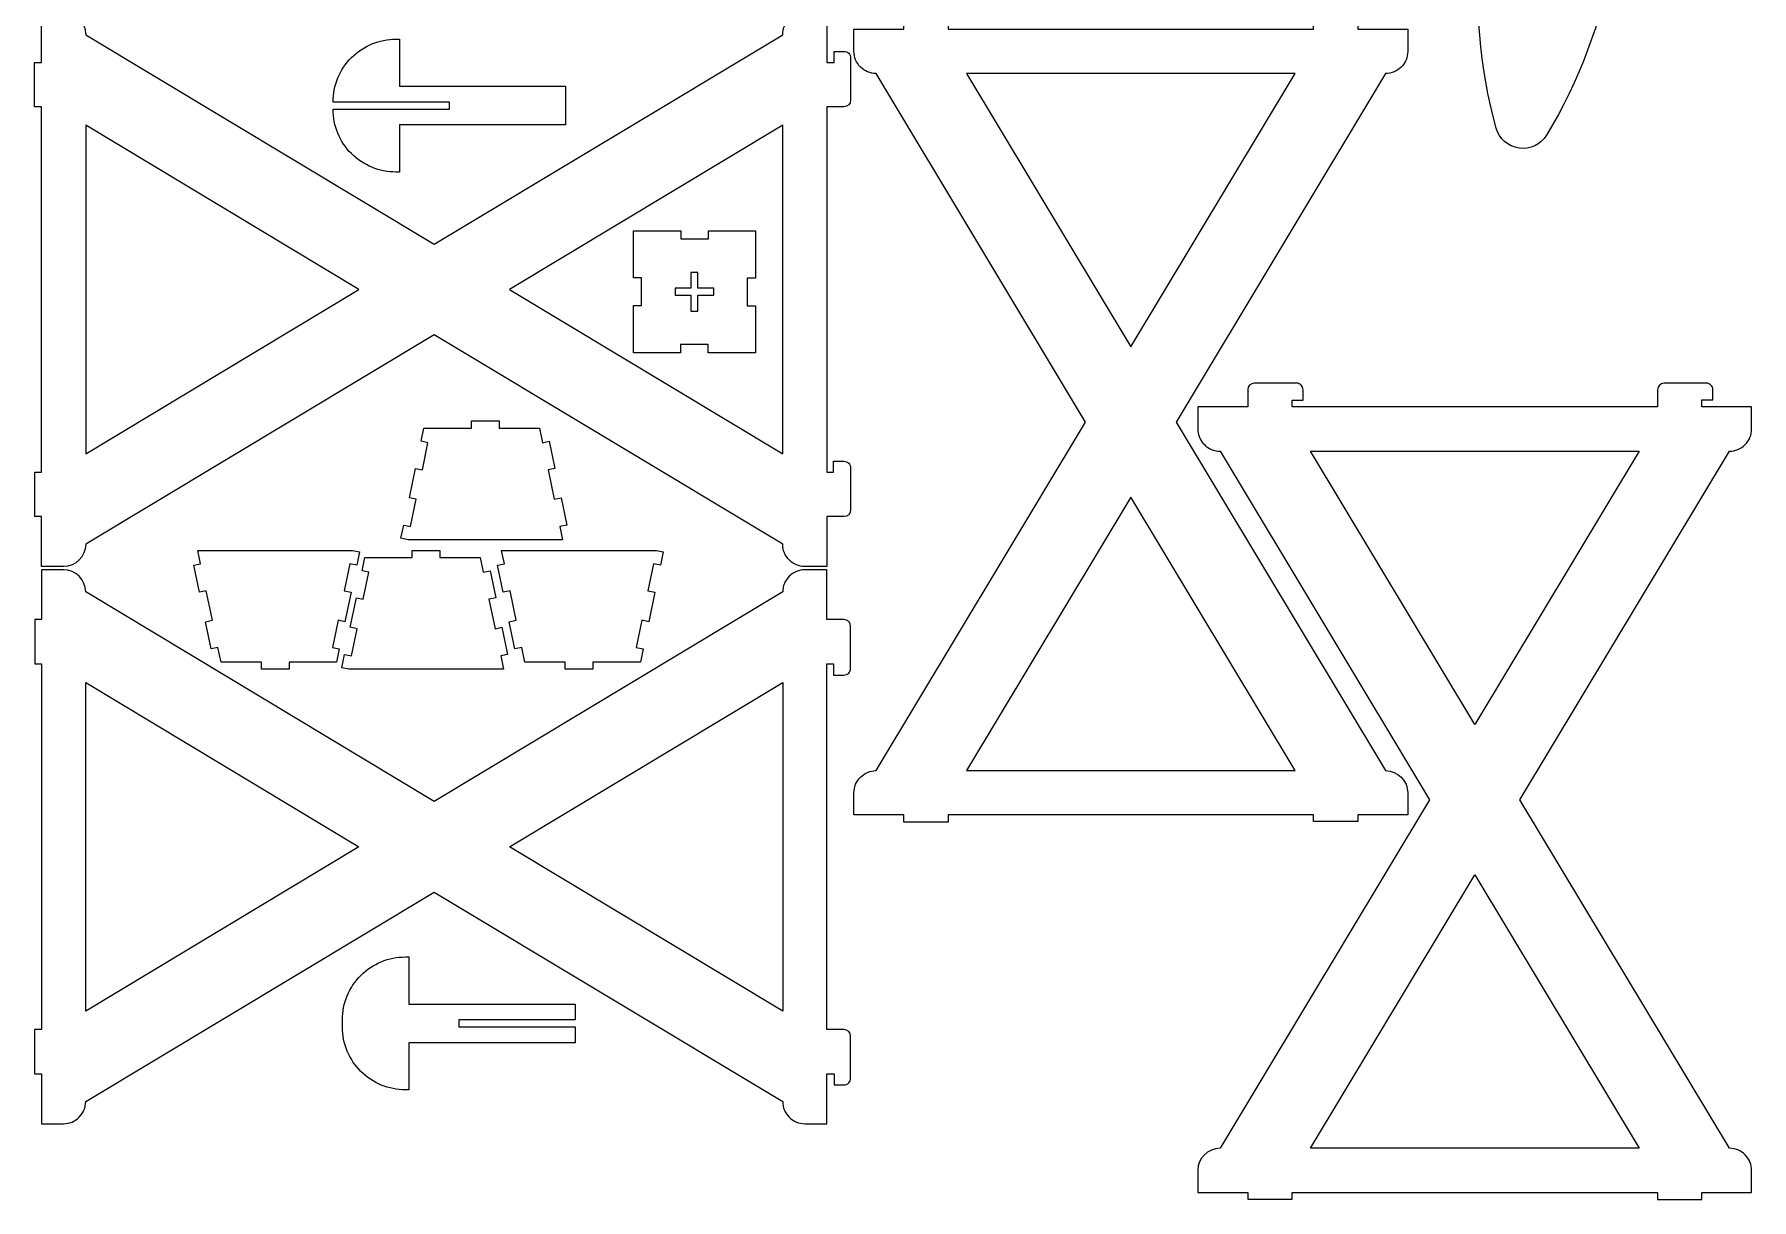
# Model space of a CAD drawing. Header units: millimetres. Extents: x -799 to 799, y -1498 to 1498.
# Drawn here: x -799 to 751, y -1498 to -446 of the extents above; entities that cross this region are included whole.
import ezdxf

# ---------------------------------------------------------------- set-up
doc = ezdxf.new("R2010")
doc.units = ezdxf.units.MM
doc.header["$MEASUREMENT"] = 0
doc.layers.add('Layer 1', color=7, linetype='Continuous')

msp = doc.modelspace()

# ---------------------------------------------------------------- linework, layer by layer
at = {"layer": 'Layer 1', "color": 250, "lineweight": 20}
for points, knots in [([(631.8991, 269.8019), (572.3956, 171.888), (552.3087, 55.0261), (575.7032, -57.1368), (575.7032, -57.1368), (545.845, -66.1856), (523.9713, -91.7673), (519.6701, -122.6689), (519.6701, -122.6689), (515.3688, -153.5704), (529.4246, -184.1532), (555.6767, -201.0122), (555.6767, -201.0122), (502.5403, -302.5225), (489.9491, -420.4278), (520.4509, -530.8699), (520.4509, -530.8699), (523.1062, -540.4845), (531.2227, -547.6007), (541.1021, -548.9758), (541.1021, -548.9758), (550.9814, -550.351), (560.7328, -545.722), (565.913, -537.1979), (565.913, -537.1979), (625.4166, -439.284), (645.5034, -322.4221), (622.109, -210.2592), (622.109, -210.2592), (651.9672, -201.2103), (673.8407, -175.6287), (678.1421, -144.7273), (678.1421, -144.7273), (682.4434, -113.8259), (668.3877, -83.2431), (642.1355, -66.3838), (642.1355, -66.3838), (695.2719, 35.1265), (707.8631, 153.0318), (677.3613, 263.4739), (677.3613, 263.4739), (674.7059, 273.0886), (666.5894, 280.2046), (656.71, 281.5798), (656.71, 281.5798), (646.8307, 282.9549), (637.0793, 278.3259), (631.8991, 269.8019)], [0, 0, 0, 0, 0.076923077, 0.076923077, 0.076923077, 0.076923077, 0.153846154, 0.153846154, 0.153846154, 0.153846154, 0.230769231, 0.230769231, 0.230769231, 0.230769231, 0.307692308, 0.307692308, 0.307692308, 0.307692308, 0.384615385, 0.384615385, 0.384615385, 0.384615385, 0.461538462, 0.461538462, 0.461538462, 0.461538462, 0.538461538, 0.538461538, 0.538461538, 0.538461538, 0.615384615, 0.615384615, 0.615384615, 0.615384615, 0.692307692, 0.692307692, 0.692307692, 0.692307692, 0.769230769, 0.769230769, 0.769230769, 0.769230769, 0.846153846, 0.846153846, 0.846153846, 0.846153846, 1, 1, 1, 1]), ([(-793, -511.5568), (-793, -511.5568), (-793, -841.5568), (-793, -841.5568), (-793, -841.5568), (-793, -841.5568), (-799, -841.5568), (-799, -841.5568), (-799, -841.5568), (-799, -841.5568), (-799, -881.5568), (-799, -881.5568), (-799, -881.5568), (-799, -881.5568), (-793, -881.5568), (-793, -881.5568), (-793, -881.5568), (-793, -881.5568), (-793, -926.5568), (-793, -926.5568), (-793, -926.5568), (-793, -926.5568), (-773, -926.5568), (-773, -926.5568), (-773, -926.5568), (-761.9543, -926.5568), (-753.0001, -917.6026), (-753, -906.5568), (-753, -906.5568), (-753, -906.5568), (-438.35, -717.3948), (-438.35, -717.3948), (-438.35, -717.3948), (-438.35, -717.3948), (-123.7, -906.5568), (-123.7, -906.5568), (-123.7, -906.5568), (-123.7, -911.8611), (-121.5929, -916.9482), (-117.8421, -920.6989), (-117.8421, -920.6989), (-114.0914, -924.4497), (-109.0043, -926.5568), (-103.7, -926.5568), (-103.7, -926.5568), (-103.7, -926.5568), (-83.7, -926.5568), (-83.7, -926.5568), (-83.7, -926.5568), (-83.7, -926.5568), (-83.7, -881.5568), (-83.7, -881.5568), (-83.7, -881.5568), (-83.7, -881.5568), (-68.35, -881.5568), (-68.35, -881.5568), (-68.35, -881.5568), (-65.0363, -881.5568), (-62.35, -878.8705), (-62.35, -875.5568), (-62.35, -875.5568), (-62.35, -875.5568), (-62.35, -837.5568), (-62.35, -837.5568), (-62.35, -837.5568), (-62.35, -835.9655), (-62.9821, -834.4394), (-64.1074, -833.3142), (-64.1074, -833.3142), (-65.2326, -832.1889), (-66.7587, -831.5568), (-68.35, -831.5568), (-68.35, -831.5568), (-68.35, -831.5568), (-77.7, -831.5568), (-77.7, -831.5568), (-77.7, -831.5568), (-77.7, -831.5568), (-77.7, -841.5568), (-77.7, -841.5568), (-77.7, -841.5568), (-77.7, -841.5568), (-83.7, -841.5568), (-83.7, -841.5568), (-83.7, -841.5568), (-83.7, -841.5568), (-83.7, -511.5568), (-83.7, -511.5568), (-83.7, -511.5568), (-83.7, -511.5568), (-68.35, -511.5568), (-68.35, -511.5568), (-68.35, -511.5568), (-65.0363, -511.5568), (-62.35, -508.8705), (-62.35, -505.5568), (-62.35, -505.5568), (-62.35, -505.5568), (-62.35, -467.5568), (-62.35, -467.5568), (-62.35, -467.5568), (-62.35, -465.9655), (-62.9821, -464.4394), (-64.1074, -463.3142), (-64.1074, -463.3142), (-65.2326, -462.1889), (-66.7587, -461.5568), (-68.35, -461.5568), (-68.35, -461.5568), (-68.35, -461.5568), (-77.35, -461.5568), (-77.35, -461.5568), (-77.35, -461.5568), (-77.35, -461.5568), (-77.35, -471.5568), (-77.35, -471.5568), (-77.35, -471.5568), (-77.35, -471.5568), (-83.7, -471.5568), (-83.7, -471.5568), (-83.7, -471.5568), (-83.7, -471.5568), (-83.7, -426.5568), (-83.7, -426.5568), (-83.7, -426.5568), (-83.7, -426.5568), (-103.7, -426.5568), (-103.7, -426.5568), (-103.7, -426.5568), (-109.0043, -426.5568), (-114.0914, -428.6639), (-117.8421, -432.4147), (-117.8421, -432.4147), (-121.5929, -436.1654), (-123.7, -441.2525), (-123.7, -446.5568), (-123.7, -446.5568), (-123.7, -446.5568), (-438.35, -635.7188), (-438.35, -635.7188), (-438.35, -635.7188), (-438.35, -635.7188), (-753, -446.5568), (-753, -446.5568), (-753, -446.5568), (-753, -441.2525), (-755.1071, -436.1654), (-758.8579, -432.4147), (-758.8579, -432.4147), (-762.6086, -428.6639), (-767.6957, -426.5568), (-773, -426.5568), (-773, -426.5568), (-773, -426.5568), (-793, -426.5568), (-793, -426.5568), (-793, -426.5568), (-793, -426.5568), (-793, -471.5568), (-793, -471.5568), (-793, -471.5568), (-793, -471.5568), (-799.35, -471.5568), (-799.35, -471.5568), (-799.35, -471.5568), (-799.35, -471.5568), (-799.35, -511.5568), (-799.35, -511.5568), (-799.35, -511.5568), (-799.35, -511.5568), (-793, -511.5568), (-793, -511.5568)], [0, 0, 0, 0, 0.022727273, 0.022727273, 0.022727273, 0.022727273, 0.045454545, 0.045454545, 0.045454545, 0.045454545, 0.068181818, 0.068181818, 0.068181818, 0.068181818, 0.090909091, 0.090909091, 0.090909091, 0.090909091, 0.113636364, 0.113636364, 0.113636364, 0.113636364, 0.136363636, 0.136363636, 0.136363636, 0.136363636, 0.159090909, 0.159090909, 0.159090909, 0.159090909, 0.181818182, 0.181818182, 0.181818182, 0.181818182, 0.204545455, 0.204545455, 0.204545455, 0.204545455, 0.227272727, 0.227272727, 0.227272727, 0.227272727, 0.25, 0.25, 0.25, 0.25, 0.272727273, 0.272727273, 0.272727273, 0.272727273, 0.295454545, 0.295454545, 0.295454545, 0.295454545, 0.318181818, 0.318181818, 0.318181818, 0.318181818, 0.340909091, 0.340909091, 0.340909091, 0.340909091, 0.363636364, 0.363636364, 0.363636364, 0.363636364, 0.386363636, 0.386363636, 0.386363636, 0.386363636, 0.409090909, 0.409090909, 0.409090909, 0.409090909, 0.431818182, 0.431818182, 0.431818182, 0.431818182, 0.454545455, 0.454545455, 0.454545455, 0.454545455, 0.477272727, 0.477272727, 0.477272727, 0.477272727, 0.5, 0.5, 0.5, 0.5, 0.522727273, 0.522727273, 0.522727273, 0.522727273, 0.545454545, 0.545454545, 0.545454545, 0.545454545, 0.568181818, 0.568181818, 0.568181818, 0.568181818, 0.590909091, 0.590909091, 0.590909091, 0.590909091, 0.613636364, 0.613636364, 0.613636364, 0.613636364, 0.636363636, 0.636363636, 0.636363636, 0.636363636, 0.659090909, 0.659090909, 0.659090909, 0.659090909, 0.681818182, 0.681818182, 0.681818182, 0.681818182, 0.704545455, 0.704545455, 0.704545455, 0.704545455, 0.727272727, 0.727272727, 0.727272727, 0.727272727, 0.75, 0.75, 0.75, 0.75, 0.772727273, 0.772727273, 0.772727273, 0.772727273, 0.795454545, 0.795454545, 0.795454545, 0.795454545, 0.818181818, 0.818181818, 0.818181818, 0.818181818, 0.840909091, 0.840909091, 0.840909091, 0.840909091, 0.863636364, 0.863636364, 0.863636364, 0.863636364, 0.886363636, 0.886363636, 0.886363636, 0.886363636, 0.909090909, 0.909090909, 0.909090909, 0.909090909, 0.931818182, 0.931818182, 0.931818182, 0.931818182, 0.954545455, 0.954545455, 0.954545455, 0.954545455, 1, 1, 1, 1]), ([(25.65, -1150.8568), (25.65, -1150.8568), (355.65, -1150.8568), (355.65, -1150.8568), (355.65, -1150.8568), (355.65, -1150.8568), (355.65, -1156.8568), (355.65, -1156.8568), (355.65, -1156.8568), (355.65, -1156.8568), (395.65, -1156.8568), (395.65, -1156.8568), (395.65, -1156.8568), (395.65, -1156.8568), (395.65, -1150.8568), (395.65, -1150.8568), (395.65, -1150.8568), (395.65, -1150.8568), (440.65, -1150.8568), (440.65, -1150.8568), (440.65, -1150.8568), (440.65, -1150.8568), (440.65, -1130.8568), (440.65, -1130.8568), (440.65, -1130.8568), (440.65, -1119.8111), (431.6958, -1110.8569), (420.65, -1110.8568), (420.65, -1110.8568), (420.65, -1110.8568), (231.488, -796.2068), (231.488, -796.2068), (231.488, -796.2068), (231.488, -796.2068), (420.65, -481.5568), (420.65, -481.5568), (420.65, -481.5568), (425.9543, -481.5568), (431.0414, -479.4497), (434.7921, -475.6989), (434.7921, -475.6989), (438.5429, -471.9482), (440.65, -466.8611), (440.65, -461.5568), (440.65, -461.5568), (440.65, -461.5568), (440.65, -441.5568), (440.65, -441.5568), (440.65, -441.5568), (440.65, -441.5568), (395.65, -441.5568), (395.65, -441.5568), (395.65, -441.5568), (395.65, -441.5568), (395.65, -426.2068), (395.65, -426.2068), (395.65, -426.2068), (395.65, -422.8931), (392.9637, -420.2068), (389.65, -420.2068), (389.65, -420.2068), (389.65, -420.2068), (351.65, -420.2068), (351.65, -420.2068), (351.65, -420.2068), (350.0587, -420.2068), (348.5326, -420.8389), (347.4074, -421.9642), (347.4074, -421.9642), (346.2821, -423.0894), (345.65, -424.6155), (345.65, -426.2068), (345.65, -426.2068), (345.65, -426.2068), (345.65, -435.5568), (345.65, -435.5568), (345.65, -435.5568), (345.65, -435.5568), (355.65, -435.5568), (355.65, -435.5568), (355.65, -435.5568), (355.65, -435.5568), (355.65, -441.5568), (355.65, -441.5568), (355.65, -441.5568), (355.65, -441.5568), (25.65, -441.5568), (25.65, -441.5568), (25.65, -441.5568), (25.65, -441.5568), (25.65, -426.2068), (25.65, -426.2068), (25.65, -426.2068), (25.65, -422.8931), (22.9637, -420.2068), (19.65, -420.2068), (19.65, -420.2068), (19.65, -420.2068), (-18.35, -420.2068), (-18.35, -420.2068), (-18.35, -420.2068), (-19.9413, -420.2068), (-21.4674, -420.8389), (-22.5926, -421.9642), (-22.5926, -421.9642), (-23.7179, -423.0894), (-24.35, -424.6155), (-24.35, -426.2068), (-24.35, -426.2068), (-24.35, -426.2068), (-24.35, -435.2068), (-24.35, -435.2068), (-24.35, -435.2068), (-24.35, -435.2068), (-14.35, -435.2068), (-14.35, -435.2068), (-14.35, -435.2068), (-14.35, -435.2068), (-14.35, -441.5568), (-14.35, -441.5568), (-14.35, -441.5568), (-14.35, -441.5568), (-59.35, -441.5568), (-59.35, -441.5568), (-59.35, -441.5568), (-59.35, -441.5568), (-59.35, -461.5568), (-59.35, -461.5568), (-59.35, -461.5568), (-59.35, -466.8611), (-57.2429, -471.9482), (-53.4921, -475.6989), (-53.4921, -475.6989), (-49.7414, -479.4497), (-44.6543, -481.5568), (-39.35, -481.5568), (-39.35, -481.5568), (-39.35, -481.5568), (149.812, -796.2068), (149.812, -796.2068), (149.812, -796.2068), (149.812, -796.2068), (-39.35, -1110.8568), (-39.35, -1110.8568), (-39.35, -1110.8568), (-44.6543, -1110.8568), (-49.7414, -1112.9639), (-53.4921, -1116.7147), (-53.4921, -1116.7147), (-57.2429, -1120.4654), (-59.35, -1125.5525), (-59.35, -1130.8568), (-59.35, -1130.8568), (-59.35, -1130.8568), (-59.35, -1150.8568), (-59.35, -1150.8568), (-59.35, -1150.8568), (-59.35, -1150.8568), (-14.35, -1150.8568), (-14.35, -1150.8568), (-14.35, -1150.8568), (-14.35, -1150.8568), (-14.35, -1157.2068), (-14.35, -1157.2068), (-14.35, -1157.2068), (-14.35, -1157.2068), (25.65, -1157.2068), (25.65, -1157.2068), (25.65, -1157.2068), (25.65, -1157.2068), (25.65, -1150.8568), (25.65, -1150.8568)], [0, 0, 0, 0, 0.022727273, 0.022727273, 0.022727273, 0.022727273, 0.045454545, 0.045454545, 0.045454545, 0.045454545, 0.068181818, 0.068181818, 0.068181818, 0.068181818, 0.090909091, 0.090909091, 0.090909091, 0.090909091, 0.113636364, 0.113636364, 0.113636364, 0.113636364, 0.136363636, 0.136363636, 0.136363636, 0.136363636, 0.159090909, 0.159090909, 0.159090909, 0.159090909, 0.181818182, 0.181818182, 0.181818182, 0.181818182, 0.204545455, 0.204545455, 0.204545455, 0.204545455, 0.227272727, 0.227272727, 0.227272727, 0.227272727, 0.25, 0.25, 0.25, 0.25, 0.272727273, 0.272727273, 0.272727273, 0.272727273, 0.295454545, 0.295454545, 0.295454545, 0.295454545, 0.318181818, 0.318181818, 0.318181818, 0.318181818, 0.340909091, 0.340909091, 0.340909091, 0.340909091, 0.363636364, 0.363636364, 0.363636364, 0.363636364, 0.386363636, 0.386363636, 0.386363636, 0.386363636, 0.409090909, 0.409090909, 0.409090909, 0.409090909, 0.431818182, 0.431818182, 0.431818182, 0.431818182, 0.454545455, 0.454545455, 0.454545455, 0.454545455, 0.477272727, 0.477272727, 0.477272727, 0.477272727, 0.5, 0.5, 0.5, 0.5, 0.522727273, 0.522727273, 0.522727273, 0.522727273, 0.545454545, 0.545454545, 0.545454545, 0.545454545, 0.568181818, 0.568181818, 0.568181818, 0.568181818, 0.590909091, 0.590909091, 0.590909091, 0.590909091, 0.613636364, 0.613636364, 0.613636364, 0.613636364, 0.636363636, 0.636363636, 0.636363636, 0.636363636, 0.659090909, 0.659090909, 0.659090909, 0.659090909, 0.681818182, 0.681818182, 0.681818182, 0.681818182, 0.704545455, 0.704545455, 0.704545455, 0.704545455, 0.727272727, 0.727272727, 0.727272727, 0.727272727, 0.75, 0.75, 0.75, 0.75, 0.772727273, 0.772727273, 0.772727273, 0.772727273, 0.795454545, 0.795454545, 0.795454545, 0.795454545, 0.818181818, 0.818181818, 0.818181818, 0.818181818, 0.840909091, 0.840909091, 0.840909091, 0.840909091, 0.863636364, 0.863636364, 0.863636364, 0.863636364, 0.886363636, 0.886363636, 0.886363636, 0.886363636, 0.909090909, 0.909090909, 0.909090909, 0.909090909, 0.931818182, 0.931818182, 0.931818182, 0.931818182, 0.954545455, 0.954545455, 0.954545455, 0.954545455, 1, 1, 1, 1]), ([(-319.6649, -493.0405), (-319.6649, -493.0405), (-469.6649, -493.0405), (-469.6649, -493.0405), (-469.6649, -493.0405), (-469.6649, -493.0405), (-469.6649, -450.5405), (-469.6649, -450.5405), (-469.6649, -450.5405), (-469.6649, -450.5405), (-472.8399, -450.5405), (-472.8399, -450.5405), (-472.8399, -450.5405), (-487.9108, -450.5405), (-502.3645, -456.5274), (-513.0212, -467.1842), (-513.0212, -467.1842), (-523.678, -477.8409), (-529.6649, -492.2946), (-529.6649, -507.3655), (-529.6649, -507.3655), (-529.6649, -507.3655), (-424.6649, -507.3655), (-424.6649, -507.3655), (-424.6649, -507.3655), (-424.6649, -507.3655), (-424.6649, -513.7155), (-424.6649, -513.7155), (-424.6649, -513.7155), (-424.6649, -513.7155), (-529.6649, -513.7155), (-529.6649, -513.7155), (-529.6649, -513.7155), (-529.6649, -528.7864), (-523.678, -543.2401), (-513.0212, -553.8968), (-513.0212, -553.8968), (-502.3645, -564.5536), (-487.9108, -570.5405), (-472.8399, -570.5405), (-472.8399, -570.5405), (-472.8399, -570.5405), (-469.6649, -570.5405), (-469.6649, -570.5405), (-469.6649, -570.5405), (-469.6649, -570.5405), (-469.6649, -528.0405), (-469.6649, -528.0405), (-469.6649, -528.0405), (-469.6649, -528.0405), (-319.6649, -528.0405), (-319.6649, -528.0405), (-319.6649, -528.0405), (-319.6649, -528.0405), (-319.6649, -493.0405), (-319.6649, -493.0405)], [0, 0, 0, 0, 0.066666667, 0.066666667, 0.066666667, 0.066666667, 0.133333333, 0.133333333, 0.133333333, 0.133333333, 0.2, 0.2, 0.2, 0.2, 0.266666667, 0.266666667, 0.266666667, 0.266666667, 0.333333333, 0.333333333, 0.333333333, 0.333333333, 0.4, 0.4, 0.4, 0.4, 0.466666667, 0.466666667, 0.466666667, 0.466666667, 0.533333333, 0.533333333, 0.533333333, 0.533333333, 0.6, 0.6, 0.6, 0.6, 0.666666667, 0.666666667, 0.666666667, 0.666666667, 0.733333333, 0.733333333, 0.733333333, 0.733333333, 0.8, 0.8, 0.8, 0.8, 0.866666667, 0.866666667, 0.866666667, 0.866666667, 1, 1, 1, 1]), ([(338.9741, -481.5568), (338.9741, -481.5568), (190.65, -728.2774), (190.65, -728.2774), (190.65, -728.2774), (190.65, -728.2774), (42.3259, -481.5568), (42.3259, -481.5568), (42.3259, -481.5568), (42.3259, -481.5568), (338.9741, -481.5568), (338.9741, -481.5568)], [0, 0, 0, 0, 0.25, 0.25, 0.25, 0.25, 0.5, 0.5, 0.5, 0.5, 1, 1, 1, 1]), ([(-753, -528.2327), (-753, -528.2327), (-506.2794, -676.5568), (-506.2794, -676.5568), (-506.2794, -676.5568), (-506.2794, -676.5568), (-753, -824.8809), (-753, -824.8809), (-753, -824.8809), (-753, -824.8809), (-753, -528.2327), (-753, -528.2327)], [0, 0, 0, 0, 0.25, 0.25, 0.25, 0.25, 0.5, 0.5, 0.5, 0.5, 1, 1, 1, 1]), ([(-123.7, -824.8809), (-123.7, -824.8809), (-370.4206, -676.5568), (-370.4206, -676.5568), (-370.4206, -676.5568), (-370.4206, -676.5568), (-123.7, -528.2327), (-123.7, -528.2327), (-123.7, -528.2327), (-123.7, -528.2327), (-123.7, -824.8809), (-123.7, -824.8809)], [0, 0, 0, 0, 0.25, 0.25, 0.25, 0.25, 0.5, 0.5, 0.5, 0.5, 1, 1, 1, 1]), ([(-258.4994, -690.9493), (-258.4994, -690.9493), (-258.4994, -733.6968), (-258.4994, -733.6968), (-258.4994, -733.6968), (-258.4994, -733.6968), (-216.0583, -733.6968), (-216.0583, -733.6968), (-216.0583, -733.6968), (-216.0583, -733.6968), (-216.0583, -726.3177), (-216.0583, -726.3177), (-216.0583, -726.3177), (-216.0583, -726.3177), (-191.0583, -726.3177), (-191.0583, -726.3177), (-191.0583, -726.3177), (-191.0583, -726.3177), (-191.0583, -733.6968), (-191.0583, -733.6968), (-191.0583, -733.6968), (-191.0583, -733.6968), (-148.3108, -733.6968), (-148.3108, -733.6968), (-148.3108, -733.6968), (-148.3108, -733.6968), (-148.3108, -691.2557), (-148.3108, -691.2557), (-148.3108, -691.2557), (-148.3108, -691.2557), (-155.6899, -691.2557), (-155.6899, -691.2557), (-155.6899, -691.2557), (-155.6899, -691.2557), (-155.6899, -666.2557), (-155.6899, -666.2557), (-155.6899, -666.2557), (-155.6899, -666.2557), (-148.3108, -666.2557), (-148.3108, -666.2557), (-148.3108, -666.2557), (-148.3108, -666.2557), (-148.3108, -623.5082), (-148.3108, -623.5082), (-148.3108, -623.5082), (-148.3108, -623.5082), (-190.7519, -623.5082), (-190.7519, -623.5082), (-190.7519, -623.5082), (-190.7519, -623.5082), (-190.7519, -630.8873), (-190.7519, -630.8873), (-190.7519, -630.8873), (-190.7519, -630.8873), (-215.7519, -630.8873), (-215.7519, -630.8873), (-215.7519, -630.8873), (-215.7519, -630.8873), (-215.7519, -623.5082), (-215.7519, -623.5082), (-215.7519, -623.5082), (-215.7519, -623.5082), (-258.4994, -623.5082), (-258.4994, -623.5082), (-258.4994, -623.5082), (-258.4994, -623.5082), (-258.4994, -665.9493), (-258.4994, -665.9493), (-258.4994, -665.9493), (-258.4994, -665.9493), (-251.1203, -665.9493), (-251.1203, -665.9493), (-251.1203, -665.9493), (-251.1203, -665.9493), (-251.1203, -690.9493), (-251.1203, -690.9493), (-251.1203, -690.9493), (-251.1203, -690.9493), (-258.4994, -690.9493), (-258.4994, -690.9493)], [0, 0, 0, 0, 0.047619048, 0.047619048, 0.047619048, 0.047619048, 0.095238095, 0.095238095, 0.095238095, 0.095238095, 0.142857143, 0.142857143, 0.142857143, 0.142857143, 0.19047619, 0.19047619, 0.19047619, 0.19047619, 0.238095238, 0.238095238, 0.238095238, 0.238095238, 0.285714286, 0.285714286, 0.285714286, 0.285714286, 0.333333333, 0.333333333, 0.333333333, 0.333333333, 0.380952381, 0.380952381, 0.380952381, 0.380952381, 0.428571429, 0.428571429, 0.428571429, 0.428571429, 0.476190476, 0.476190476, 0.476190476, 0.476190476, 0.523809524, 0.523809524, 0.523809524, 0.523809524, 0.571428571, 0.571428571, 0.571428571, 0.571428571, 0.619047619, 0.619047619, 0.619047619, 0.619047619, 0.666666667, 0.666666667, 0.666666667, 0.666666667, 0.714285714, 0.714285714, 0.714285714, 0.714285714, 0.761904762, 0.761904762, 0.761904762, 0.761904762, 0.80952381, 0.80952381, 0.80952381, 0.80952381, 0.857142857, 0.857142857, 0.857142857, 0.857142857, 0.904761905, 0.904761905, 0.904761905, 0.904761905, 1, 1, 1, 1]), ([(-206.5801, -681.7775), (-206.5801, -681.7775), (-220.9051, -681.7775), (-220.9051, -681.7775), (-220.9051, -681.7775), (-220.9051, -681.7775), (-220.9051, -675.4275), (-220.9051, -675.4275), (-220.9051, -675.4275), (-220.9051, -675.4275), (-206.5801, -675.4275), (-206.5801, -675.4275), (-206.5801, -675.4275), (-206.5801, -675.4275), (-206.5801, -661.1025), (-206.5801, -661.1025), (-206.5801, -661.1025), (-206.5801, -661.1025), (-200.2301, -661.1025), (-200.2301, -661.1025), (-200.2301, -661.1025), (-200.2301, -661.1025), (-200.2301, -675.4275), (-200.2301, -675.4275), (-200.2301, -675.4275), (-200.2301, -675.4275), (-185.9051, -675.4275), (-185.9051, -675.4275), (-185.9051, -675.4275), (-185.9051, -675.4275), (-185.9051, -681.7775), (-185.9051, -681.7775), (-185.9051, -681.7775), (-185.9051, -681.7775), (-200.2301, -681.7775), (-200.2301, -681.7775), (-200.2301, -681.7775), (-200.2301, -681.7775), (-200.2301, -696.1025), (-200.2301, -696.1025), (-200.2301, -696.1025), (-200.2301, -696.1025), (-206.5801, -696.1025), (-206.5801, -696.1025), (-206.5801, -696.1025), (-206.5801, -696.1025), (-206.5801, -681.7775), (-206.5801, -681.7775)], [0, 0, 0, 0, 0.076923077, 0.076923077, 0.076923077, 0.076923077, 0.153846154, 0.153846154, 0.153846154, 0.153846154, 0.230769231, 0.230769231, 0.230769231, 0.230769231, 0.307692308, 0.307692308, 0.307692308, 0.307692308, 0.384615385, 0.384615385, 0.384615385, 0.384615385, 0.461538462, 0.461538462, 0.461538462, 0.461538462, 0.538461538, 0.538461538, 0.538461538, 0.538461538, 0.615384615, 0.615384615, 0.615384615, 0.615384615, 0.692307692, 0.692307692, 0.692307692, 0.692307692, 0.769230769, 0.769230769, 0.769230769, 0.769230769, 0.846153846, 0.846153846, 0.846153846, 0.846153846, 1, 1, 1, 1]), ([(666.145, -1491.7432), (666.145, -1491.7432), (336.145, -1491.7432), (336.145, -1491.7432), (336.145, -1491.7432), (336.145, -1491.7432), (336.145, -1497.7432), (336.145, -1497.7432), (336.145, -1497.7432), (336.145, -1497.7432), (296.145, -1497.7432), (296.145, -1497.7432), (296.145, -1497.7432), (296.145, -1497.7432), (296.145, -1491.7432), (296.145, -1491.7432), (296.145, -1491.7432), (296.145, -1491.7432), (251.145, -1491.7432), (251.145, -1491.7432), (251.145, -1491.7432), (251.145, -1491.7432), (251.145, -1471.7432), (251.145, -1471.7432), (251.145, -1471.7432), (251.145, -1460.6975), (260.0992, -1451.7433), (271.145, -1451.7432), (271.145, -1451.7432), (271.145, -1451.7432), (460.307, -1137.0932), (460.307, -1137.0932), (460.307, -1137.0932), (460.307, -1137.0932), (271.145, -822.4432), (271.145, -822.4432), (271.145, -822.4432), (265.8407, -822.4432), (260.7536, -820.3361), (257.0029, -816.5853), (257.0029, -816.5853), (253.2521, -812.8346), (251.145, -807.7475), (251.145, -802.4432), (251.145, -802.4432), (251.145, -802.4432), (251.145, -782.4432), (251.145, -782.4432), (251.145, -782.4432), (251.145, -782.4432), (296.145, -782.4432), (296.145, -782.4432), (296.145, -782.4432), (296.145, -782.4432), (296.145, -767.0932), (296.145, -767.0932), (296.145, -767.0932), (296.145, -763.7795), (298.8313, -761.0932), (302.145, -761.0932), (302.145, -761.0932), (302.145, -761.0932), (340.145, -761.0932), (340.145, -761.0932), (340.145, -761.0932), (341.7363, -761.0932), (343.2624, -761.7253), (344.3876, -762.8506), (344.3876, -762.8506), (345.5129, -763.9758), (346.145, -765.5019), (346.145, -767.0932), (346.145, -767.0932), (346.145, -767.0932), (346.145, -776.4432), (346.145, -776.4432), (346.145, -776.4432), (346.145, -776.4432), (336.145, -776.4432), (336.145, -776.4432), (336.145, -776.4432), (336.145, -776.4432), (336.145, -782.4432), (336.145, -782.4432), (336.145, -782.4432), (336.145, -782.4432), (666.145, -782.4432), (666.145, -782.4432), (666.145, -782.4432), (666.145, -782.4432), (666.145, -767.0932), (666.145, -767.0932), (666.145, -767.0932), (666.145, -763.7795), (668.8313, -761.0932), (672.145, -761.0932), (672.145, -761.0932), (672.145, -761.0932), (710.145, -761.0932), (710.145, -761.0932), (710.145, -761.0932), (711.7363, -761.0932), (713.2624, -761.7253), (714.3876, -762.8506), (714.3876, -762.8506), (715.5129, -763.9758), (716.145, -765.5019), (716.145, -767.0932), (716.145, -767.0932), (716.145, -767.0932), (716.145, -776.0932), (716.145, -776.0932), (716.145, -776.0932), (716.145, -776.0932), (706.145, -776.0932), (706.145, -776.0932), (706.145, -776.0932), (706.145, -776.0932), (706.145, -782.4432), (706.145, -782.4432), (706.145, -782.4432), (706.145, -782.4432), (751.145, -782.4432), (751.145, -782.4432), (751.145, -782.4432), (751.145, -782.4432), (751.145, -802.4432), (751.145, -802.4432), (751.145, -802.4432), (751.145, -807.7475), (749.0379, -812.8346), (745.2871, -816.5853), (745.2871, -816.5853), (741.5364, -820.3361), (736.4493, -822.4432), (731.145, -822.4432), (731.145, -822.4432), (731.145, -822.4432), (541.983, -1137.0932), (541.983, -1137.0932), (541.983, -1137.0932), (541.983, -1137.0932), (731.145, -1451.7432), (731.145, -1451.7432), (731.145, -1451.7432), (736.4493, -1451.7432), (741.5364, -1453.8503), (745.2871, -1457.6011), (745.2871, -1457.6011), (749.0379, -1461.3518), (751.145, -1466.4389), (751.145, -1471.7432), (751.145, -1471.7432), (751.145, -1471.7432), (751.145, -1491.7432), (751.145, -1491.7432), (751.145, -1491.7432), (751.145, -1491.7432), (706.145, -1491.7432), (706.145, -1491.7432), (706.145, -1491.7432), (706.145, -1491.7432), (706.145, -1498.0932), (706.145, -1498.0932), (706.145, -1498.0932), (706.145, -1498.0932), (666.145, -1498.0932), (666.145, -1498.0932), (666.145, -1498.0932), (666.145, -1498.0932), (666.145, -1491.7432), (666.145, -1491.7432)], [0, 0, 0, 0, 0.022727273, 0.022727273, 0.022727273, 0.022727273, 0.045454545, 0.045454545, 0.045454545, 0.045454545, 0.068181818, 0.068181818, 0.068181818, 0.068181818, 0.090909091, 0.090909091, 0.090909091, 0.090909091, 0.113636364, 0.113636364, 0.113636364, 0.113636364, 0.136363636, 0.136363636, 0.136363636, 0.136363636, 0.159090909, 0.159090909, 0.159090909, 0.159090909, 0.181818182, 0.181818182, 0.181818182, 0.181818182, 0.204545455, 0.204545455, 0.204545455, 0.204545455, 0.227272727, 0.227272727, 0.227272727, 0.227272727, 0.25, 0.25, 0.25, 0.25, 0.272727273, 0.272727273, 0.272727273, 0.272727273, 0.295454545, 0.295454545, 0.295454545, 0.295454545, 0.318181818, 0.318181818, 0.318181818, 0.318181818, 0.340909091, 0.340909091, 0.340909091, 0.340909091, 0.363636364, 0.363636364, 0.363636364, 0.363636364, 0.386363636, 0.386363636, 0.386363636, 0.386363636, 0.409090909, 0.409090909, 0.409090909, 0.409090909, 0.431818182, 0.431818182, 0.431818182, 0.431818182, 0.454545455, 0.454545455, 0.454545455, 0.454545455, 0.477272727, 0.477272727, 0.477272727, 0.477272727, 0.5, 0.5, 0.5, 0.5, 0.522727273, 0.522727273, 0.522727273, 0.522727273, 0.545454545, 0.545454545, 0.545454545, 0.545454545, 0.568181818, 0.568181818, 0.568181818, 0.568181818, 0.590909091, 0.590909091, 0.590909091, 0.590909091, 0.613636364, 0.613636364, 0.613636364, 0.613636364, 0.636363636, 0.636363636, 0.636363636, 0.636363636, 0.659090909, 0.659090909, 0.659090909, 0.659090909, 0.681818182, 0.681818182, 0.681818182, 0.681818182, 0.704545455, 0.704545455, 0.704545455, 0.704545455, 0.727272727, 0.727272727, 0.727272727, 0.727272727, 0.75, 0.75, 0.75, 0.75, 0.772727273, 0.772727273, 0.772727273, 0.772727273, 0.795454545, 0.795454545, 0.795454545, 0.795454545, 0.818181818, 0.818181818, 0.818181818, 0.818181818, 0.840909091, 0.840909091, 0.840909091, 0.840909091, 0.863636364, 0.863636364, 0.863636364, 0.863636364, 0.886363636, 0.886363636, 0.886363636, 0.886363636, 0.909090909, 0.909090909, 0.909090909, 0.909090909, 0.931818182, 0.931818182, 0.931818182, 0.931818182, 0.954545455, 0.954545455, 0.954545455, 0.954545455, 1, 1, 1, 1]), ([(-462.1385, -902.4149), (-462.1385, -902.4149), (-322.4449, -902.4149), (-322.4449, -902.4149), (-322.4449, -902.4149), (-322.4449, -902.4149), (-324.9399, -890.4149), (-324.9399, -890.4149), (-324.9399, -890.4149), (-324.9399, -890.4149), (-318.7228, -889.1223), (-318.7228, -889.1223), (-318.7228, -889.1223), (-318.7228, -889.1223), (-323.8118, -864.6458), (-323.8118, -864.6458), (-323.8118, -864.6458), (-323.8118, -864.6458), (-330.0288, -865.9384), (-330.0288, -865.9384), (-330.0288, -865.9384), (-330.0288, -865.9384), (-335.5569, -839.35), (-335.5569, -839.35), (-335.5569, -839.35), (-335.5569, -839.35), (-329.3398, -838.0574), (-329.3398, -838.0574), (-329.3398, -838.0574), (-329.3398, -838.0574), (-334.4288, -813.5809), (-334.4288, -813.5809), (-334.4288, -813.5809), (-334.4288, -813.5809), (-340.6458, -814.8735), (-340.6458, -814.8735), (-340.6458, -814.8735), (-340.6458, -814.8735), (-343.4095, -801.5809), (-343.4095, -801.5809), (-343.4095, -801.5809), (-343.4095, -801.5809), (-379.7917, -801.5809), (-379.7917, -801.5809), (-379.7917, -801.5809), (-379.7917, -801.5809), (-379.7917, -795.2309), (-379.7917, -795.2309), (-379.7917, -795.2309), (-379.7917, -795.2309), (-404.7917, -795.2309), (-404.7917, -795.2309), (-404.7917, -795.2309), (-404.7917, -795.2309), (-404.7917, -801.5809), (-404.7917, -801.5809), (-404.7917, -801.5809), (-404.7917, -801.5809), (-447.6597, -801.5809), (-447.6597, -801.5809), (-447.6597, -801.5809), (-447.6597, -801.5809), (-450.1547, -813.5809), (-450.1547, -813.5809), (-450.1547, -813.5809), (-450.1547, -813.5809), (-443.9376, -814.8735), (-443.9376, -814.8735), (-443.9376, -814.8735), (-443.9376, -814.8735), (-449.0266, -839.35), (-449.0266, -839.35), (-449.0266, -839.35), (-449.0266, -839.35), (-455.2436, -838.0574), (-455.2436, -838.0574), (-455.2436, -838.0574), (-455.2436, -838.0574), (-460.7717, -864.6458), (-460.7717, -864.6458), (-460.7717, -864.6458), (-460.7717, -864.6458), (-454.5546, -865.9384), (-454.5546, -865.9384), (-454.5546, -865.9384), (-454.5546, -865.9384), (-459.6436, -890.4149), (-459.6436, -890.4149), (-459.6436, -890.4149), (-459.6436, -890.4149), (-465.8606, -889.1223), (-465.8606, -889.1223), (-465.8606, -889.1223), (-465.8606, -889.1223), (-468.3556, -901.1223), (-468.3556, -901.1223), (-468.3556, -901.1223), (-468.3556, -901.1223), (-462.1385, -902.4149), (-462.1385, -902.4149)], [0, 0, 0, 0, 0.038461538, 0.038461538, 0.038461538, 0.038461538, 0.076923077, 0.076923077, 0.076923077, 0.076923077, 0.115384615, 0.115384615, 0.115384615, 0.115384615, 0.153846154, 0.153846154, 0.153846154, 0.153846154, 0.192307692, 0.192307692, 0.192307692, 0.192307692, 0.230769231, 0.230769231, 0.230769231, 0.230769231, 0.269230769, 0.269230769, 0.269230769, 0.269230769, 0.307692308, 0.307692308, 0.307692308, 0.307692308, 0.346153846, 0.346153846, 0.346153846, 0.346153846, 0.384615385, 0.384615385, 0.384615385, 0.384615385, 0.423076923, 0.423076923, 0.423076923, 0.423076923, 0.461538462, 0.461538462, 0.461538462, 0.461538462, 0.5, 0.5, 0.5, 0.5, 0.538461538, 0.538461538, 0.538461538, 0.538461538, 0.576923077, 0.576923077, 0.576923077, 0.576923077, 0.615384615, 0.615384615, 0.615384615, 0.615384615, 0.653846154, 0.653846154, 0.653846154, 0.653846154, 0.692307692, 0.692307692, 0.692307692, 0.692307692, 0.730769231, 0.730769231, 0.730769231, 0.730769231, 0.769230769, 0.769230769, 0.769230769, 0.769230769, 0.807692308, 0.807692308, 0.807692308, 0.807692308, 0.846153846, 0.846153846, 0.846153846, 0.846153846, 0.884615385, 0.884615385, 0.884615385, 0.884615385, 0.923076923, 0.923076923, 0.923076923, 0.923076923, 1, 1, 1, 1]), ([(352.8209, -822.4432), (352.8209, -822.4432), (501.145, -1069.1638), (501.145, -1069.1638), (501.145, -1069.1638), (501.145, -1069.1638), (649.4691, -822.4432), (649.4691, -822.4432), (649.4691, -822.4432), (649.4691, -822.4432), (352.8209, -822.4432), (352.8209, -822.4432)], [0, 0, 0, 0, 0.25, 0.25, 0.25, 0.25, 0.5, 0.5, 0.5, 0.5, 1, 1, 1, 1]), ([(42.3259, -1110.8568), (42.3259, -1110.8568), (190.65, -864.1362), (190.65, -864.1362), (190.65, -864.1362), (190.65, -864.1362), (338.9741, -1110.8568), (338.9741, -1110.8568), (338.9741, -1110.8568), (338.9741, -1110.8568), (42.3259, -1110.8568), (42.3259, -1110.8568)], [0, 0, 0, 0, 0.25, 0.25, 0.25, 0.25, 0.5, 0.5, 0.5, 0.5, 1, 1, 1, 1]), ([(-512.0534, -912.0709), (-512.0534, -912.0709), (-651.747, -912.0709), (-651.747, -912.0709), (-651.747, -912.0709), (-651.747, -912.0709), (-649.252, -924.0709), (-649.252, -924.0709), (-649.252, -924.0709), (-649.252, -924.0709), (-655.4691, -925.3635), (-655.4691, -925.3635), (-655.4691, -925.3635), (-655.4691, -925.3635), (-650.3801, -949.84), (-650.3801, -949.84), (-650.3801, -949.84), (-650.3801, -949.84), (-644.1631, -948.5474), (-644.1631, -948.5474), (-644.1631, -948.5474), (-644.1631, -948.5474), (-638.635, -975.1358), (-638.635, -975.1358), (-638.635, -975.1358), (-638.635, -975.1358), (-644.8521, -976.4284), (-644.8521, -976.4284), (-644.8521, -976.4284), (-644.8521, -976.4284), (-639.7631, -1000.9049), (-639.7631, -1000.9049), (-639.7631, -1000.9049), (-639.7631, -1000.9049), (-633.5461, -999.6123), (-633.5461, -999.6123), (-633.5461, -999.6123), (-633.5461, -999.6123), (-630.7824, -1012.9049), (-630.7824, -1012.9049), (-630.7824, -1012.9049), (-630.7824, -1012.9049), (-594.4002, -1012.9049), (-594.4002, -1012.9049), (-594.4002, -1012.9049), (-594.4002, -1012.9049), (-594.4002, -1019.2549), (-594.4002, -1019.2549), (-594.4002, -1019.2549), (-594.4002, -1019.2549), (-569.4002, -1019.2549), (-569.4002, -1019.2549), (-569.4002, -1019.2549), (-569.4002, -1019.2549), (-569.4002, -1012.9049), (-569.4002, -1012.9049), (-569.4002, -1012.9049), (-569.4002, -1012.9049), (-526.5322, -1012.9049), (-526.5322, -1012.9049), (-526.5322, -1012.9049), (-526.5322, -1012.9049), (-524.0372, -1000.9049), (-524.0372, -1000.9049), (-524.0372, -1000.9049), (-524.0372, -1000.9049), (-530.2543, -999.6123), (-530.2543, -999.6123), (-530.2543, -999.6123), (-530.2543, -999.6123), (-525.1653, -975.1358), (-525.1653, -975.1358), (-525.1653, -975.1358), (-525.1653, -975.1358), (-518.9483, -976.4284), (-518.9483, -976.4284), (-518.9483, -976.4284), (-518.9483, -976.4284), (-513.4202, -949.84), (-513.4202, -949.84), (-513.4202, -949.84), (-513.4202, -949.84), (-519.6373, -948.5474), (-519.6373, -948.5474), (-519.6373, -948.5474), (-519.6373, -948.5474), (-514.5483, -924.0709), (-514.5483, -924.0709), (-514.5483, -924.0709), (-514.5483, -924.0709), (-508.3313, -925.3635), (-508.3313, -925.3635), (-508.3313, -925.3635), (-508.3313, -925.3635), (-505.8363, -913.3635), (-505.8363, -913.3635), (-505.8363, -913.3635), (-505.8363, -913.3635), (-512.0534, -912.0709), (-512.0534, -912.0709)], [0, 0, 0, 0, 0.038461538, 0.038461538, 0.038461538, 0.038461538, 0.076923077, 0.076923077, 0.076923077, 0.076923077, 0.115384615, 0.115384615, 0.115384615, 0.115384615, 0.153846154, 0.153846154, 0.153846154, 0.153846154, 0.192307692, 0.192307692, 0.192307692, 0.192307692, 0.230769231, 0.230769231, 0.230769231, 0.230769231, 0.269230769, 0.269230769, 0.269230769, 0.269230769, 0.307692308, 0.307692308, 0.307692308, 0.307692308, 0.346153846, 0.346153846, 0.346153846, 0.346153846, 0.384615385, 0.384615385, 0.384615385, 0.384615385, 0.423076923, 0.423076923, 0.423076923, 0.423076923, 0.461538462, 0.461538462, 0.461538462, 0.461538462, 0.5, 0.5, 0.5, 0.5, 0.538461538, 0.538461538, 0.538461538, 0.538461538, 0.576923077, 0.576923077, 0.576923077, 0.576923077, 0.615384615, 0.615384615, 0.615384615, 0.615384615, 0.653846154, 0.653846154, 0.653846154, 0.653846154, 0.692307692, 0.692307692, 0.692307692, 0.692307692, 0.730769231, 0.730769231, 0.730769231, 0.730769231, 0.769230769, 0.769230769, 0.769230769, 0.769230769, 0.807692308, 0.807692308, 0.807692308, 0.807692308, 0.846153846, 0.846153846, 0.846153846, 0.846153846, 0.884615385, 0.884615385, 0.884615385, 0.884615385, 0.923076923, 0.923076923, 0.923076923, 0.923076923, 1, 1, 1, 1]), ([(-515.4786, -1019.2549), (-515.4786, -1019.2549), (-375.785, -1019.2549), (-375.785, -1019.2549), (-375.785, -1019.2549), (-375.785, -1019.2549), (-378.28, -1007.2549), (-378.28, -1007.2549), (-378.28, -1007.2549), (-378.28, -1007.2549), (-372.0629, -1005.9623), (-372.0629, -1005.9623), (-372.0629, -1005.9623), (-372.0629, -1005.9623), (-377.1519, -981.4858), (-377.1519, -981.4858), (-377.1519, -981.4858), (-377.1519, -981.4858), (-383.3689, -982.7784), (-383.3689, -982.7784), (-383.3689, -982.7784), (-383.3689, -982.7784), (-388.897, -956.19), (-388.897, -956.19), (-388.897, -956.19), (-388.897, -956.19), (-382.6799, -954.8974), (-382.6799, -954.8974), (-382.6799, -954.8974), (-382.6799, -954.8974), (-387.7689, -930.4209), (-387.7689, -930.4209), (-387.7689, -930.4209), (-387.7689, -930.4209), (-393.9859, -931.7135), (-393.9859, -931.7135), (-393.9859, -931.7135), (-393.9859, -931.7135), (-396.7496, -918.4209), (-396.7496, -918.4209), (-396.7496, -918.4209), (-396.7496, -918.4209), (-433.1318, -918.4209), (-433.1318, -918.4209), (-433.1318, -918.4209), (-433.1318, -918.4209), (-433.1318, -912.0709), (-433.1318, -912.0709), (-433.1318, -912.0709), (-433.1318, -912.0709), (-458.1318, -912.0709), (-458.1318, -912.0709), (-458.1318, -912.0709), (-458.1318, -912.0709), (-458.1318, -918.4209), (-458.1318, -918.4209), (-458.1318, -918.4209), (-458.1318, -918.4209), (-500.9998, -918.4209), (-500.9998, -918.4209), (-500.9998, -918.4209), (-500.9998, -918.4209), (-503.4948, -930.4209), (-503.4948, -930.4209), (-503.4948, -930.4209), (-503.4948, -930.4209), (-497.2777, -931.7135), (-497.2777, -931.7135), (-497.2777, -931.7135), (-497.2777, -931.7135), (-502.3667, -956.19), (-502.3667, -956.19), (-502.3667, -956.19), (-502.3667, -956.19), (-508.5837, -954.8974), (-508.5837, -954.8974), (-508.5837, -954.8974), (-508.5837, -954.8974), (-514.1118, -981.4858), (-514.1118, -981.4858), (-514.1118, -981.4858), (-514.1118, -981.4858), (-507.8947, -982.7784), (-507.8947, -982.7784), (-507.8947, -982.7784), (-507.8947, -982.7784), (-512.9837, -1007.2549), (-512.9837, -1007.2549), (-512.9837, -1007.2549), (-512.9837, -1007.2549), (-519.2007, -1005.9623), (-519.2007, -1005.9623), (-519.2007, -1005.9623), (-519.2007, -1005.9623), (-521.6957, -1017.9623), (-521.6957, -1017.9623), (-521.6957, -1017.9623), (-521.6957, -1017.9623), (-515.4786, -1019.2549), (-515.4786, -1019.2549)], [0, 0, 0, 0, 0.038461538, 0.038461538, 0.038461538, 0.038461538, 0.076923077, 0.076923077, 0.076923077, 0.076923077, 0.115384615, 0.115384615, 0.115384615, 0.115384615, 0.153846154, 0.153846154, 0.153846154, 0.153846154, 0.192307692, 0.192307692, 0.192307692, 0.192307692, 0.230769231, 0.230769231, 0.230769231, 0.230769231, 0.269230769, 0.269230769, 0.269230769, 0.269230769, 0.307692308, 0.307692308, 0.307692308, 0.307692308, 0.346153846, 0.346153846, 0.346153846, 0.346153846, 0.384615385, 0.384615385, 0.384615385, 0.384615385, 0.423076923, 0.423076923, 0.423076923, 0.423076923, 0.461538462, 0.461538462, 0.461538462, 0.461538462, 0.5, 0.5, 0.5, 0.5, 0.538461538, 0.538461538, 0.538461538, 0.538461538, 0.576923077, 0.576923077, 0.576923077, 0.576923077, 0.615384615, 0.615384615, 0.615384615, 0.615384615, 0.653846154, 0.653846154, 0.653846154, 0.653846154, 0.692307692, 0.692307692, 0.692307692, 0.692307692, 0.730769231, 0.730769231, 0.730769231, 0.730769231, 0.769230769, 0.769230769, 0.769230769, 0.769230769, 0.807692308, 0.807692308, 0.807692308, 0.807692308, 0.846153846, 0.846153846, 0.846153846, 0.846153846, 0.884615385, 0.884615385, 0.884615385, 0.884615385, 0.923076923, 0.923076923, 0.923076923, 0.923076923, 1, 1, 1, 1]), ([(-237.7333, -912.0709), (-237.7333, -912.0709), (-377.4269, -912.0709), (-377.4269, -912.0709), (-377.4269, -912.0709), (-377.4269, -912.0709), (-374.9319, -924.0709), (-374.9319, -924.0709), (-374.9319, -924.0709), (-374.9319, -924.0709), (-381.149, -925.3635), (-381.149, -925.3635), (-381.149, -925.3635), (-381.149, -925.3635), (-376.06, -949.84), (-376.06, -949.84), (-376.06, -949.84), (-376.06, -949.84), (-369.843, -948.5474), (-369.843, -948.5474), (-369.843, -948.5474), (-369.843, -948.5474), (-364.3149, -975.1358), (-364.3149, -975.1358), (-364.3149, -975.1358), (-364.3149, -975.1358), (-370.532, -976.4284), (-370.532, -976.4284), (-370.532, -976.4284), (-370.532, -976.4284), (-365.443, -1000.9049), (-365.443, -1000.9049), (-365.443, -1000.9049), (-365.443, -1000.9049), (-359.226, -999.6123), (-359.226, -999.6123), (-359.226, -999.6123), (-359.226, -999.6123), (-356.4623, -1012.9049), (-356.4623, -1012.9049), (-356.4623, -1012.9049), (-356.4623, -1012.9049), (-320.0801, -1012.9049), (-320.0801, -1012.9049), (-320.0801, -1012.9049), (-320.0801, -1012.9049), (-320.0801, -1019.2549), (-320.0801, -1019.2549), (-320.0801, -1019.2549), (-320.0801, -1019.2549), (-295.0801, -1019.2549), (-295.0801, -1019.2549), (-295.0801, -1019.2549), (-295.0801, -1019.2549), (-295.0801, -1012.9049), (-295.0801, -1012.9049), (-295.0801, -1012.9049), (-295.0801, -1012.9049), (-252.2121, -1012.9049), (-252.2121, -1012.9049), (-252.2121, -1012.9049), (-252.2121, -1012.9049), (-249.7171, -1000.9049), (-249.7171, -1000.9049), (-249.7171, -1000.9049), (-249.7171, -1000.9049), (-255.9342, -999.6123), (-255.9342, -999.6123), (-255.9342, -999.6123), (-255.9342, -999.6123), (-250.8452, -975.1358), (-250.8452, -975.1358), (-250.8452, -975.1358), (-250.8452, -975.1358), (-244.6282, -976.4284), (-244.6282, -976.4284), (-244.6282, -976.4284), (-244.6282, -976.4284), (-239.1001, -949.84), (-239.1001, -949.84), (-239.1001, -949.84), (-239.1001, -949.84), (-245.3172, -948.5474), (-245.3172, -948.5474), (-245.3172, -948.5474), (-245.3172, -948.5474), (-240.2282, -924.0709), (-240.2282, -924.0709), (-240.2282, -924.0709), (-240.2282, -924.0709), (-234.0112, -925.3635), (-234.0112, -925.3635), (-234.0112, -925.3635), (-234.0112, -925.3635), (-231.5162, -913.3635), (-231.5162, -913.3635), (-231.5162, -913.3635), (-231.5162, -913.3635), (-237.7333, -912.0709), (-237.7333, -912.0709)], [0, 0, 0, 0, 0.038461538, 0.038461538, 0.038461538, 0.038461538, 0.076923077, 0.076923077, 0.076923077, 0.076923077, 0.115384615, 0.115384615, 0.115384615, 0.115384615, 0.153846154, 0.153846154, 0.153846154, 0.153846154, 0.192307692, 0.192307692, 0.192307692, 0.192307692, 0.230769231, 0.230769231, 0.230769231, 0.230769231, 0.269230769, 0.269230769, 0.269230769, 0.269230769, 0.307692308, 0.307692308, 0.307692308, 0.307692308, 0.346153846, 0.346153846, 0.346153846, 0.346153846, 0.384615385, 0.384615385, 0.384615385, 0.384615385, 0.423076923, 0.423076923, 0.423076923, 0.423076923, 0.461538462, 0.461538462, 0.461538462, 0.461538462, 0.5, 0.5, 0.5, 0.5, 0.538461538, 0.538461538, 0.538461538, 0.538461538, 0.576923077, 0.576923077, 0.576923077, 0.576923077, 0.615384615, 0.615384615, 0.615384615, 0.615384615, 0.653846154, 0.653846154, 0.653846154, 0.653846154, 0.692307692, 0.692307692, 0.692307692, 0.692307692, 0.730769231, 0.730769231, 0.730769231, 0.730769231, 0.769230769, 0.769230769, 0.769230769, 0.769230769, 0.807692308, 0.807692308, 0.807692308, 0.807692308, 0.846153846, 0.846153846, 0.846153846, 0.846153846, 0.884615385, 0.884615385, 0.884615385, 0.884615385, 0.923076923, 0.923076923, 0.923076923, 0.923076923, 1, 1, 1, 1]), ([(-793, -1344.5568), (-793, -1344.5568), (-793, -1014.5568), (-793, -1014.5568), (-793, -1014.5568), (-793, -1014.5568), (-799, -1014.5568), (-799, -1014.5568), (-799, -1014.5568), (-799, -1014.5568), (-799, -974.5568), (-799, -974.5568), (-799, -974.5568), (-799, -974.5568), (-793, -974.5568), (-793, -974.5568), (-793, -974.5568), (-793, -974.5568), (-793, -929.5568), (-793, -929.5568), (-793, -929.5568), (-793, -929.5568), (-773, -929.5568), (-773, -929.5568), (-773, -929.5568), (-761.9543, -929.5568), (-753.0001, -938.511), (-753, -949.5568), (-753, -949.5568), (-753, -949.5568), (-438.35, -1138.7188), (-438.35, -1138.7188), (-438.35, -1138.7188), (-438.35, -1138.7188), (-123.7, -949.5568), (-123.7, -949.5568), (-123.7, -949.5568), (-123.7, -944.2525), (-121.5929, -939.1654), (-117.8421, -935.4147), (-117.8421, -935.4147), (-114.0914, -931.6639), (-109.0043, -929.5568), (-103.7, -929.5568), (-103.7, -929.5568), (-103.7, -929.5568), (-83.7, -929.5568), (-83.7, -929.5568), (-83.7, -929.5568), (-83.7, -929.5568), (-83.7, -974.5568), (-83.7, -974.5568), (-83.7, -974.5568), (-83.7, -974.5568), (-68.35, -974.5568), (-68.35, -974.5568), (-68.35, -974.5568), (-65.0363, -974.5568), (-62.35, -977.2431), (-62.35, -980.5568), (-62.35, -980.5568), (-62.35, -980.5568), (-62.35, -1018.5568), (-62.35, -1018.5568), (-62.35, -1018.5568), (-62.35, -1020.1481), (-62.9821, -1021.6742), (-64.1074, -1022.7994), (-64.1074, -1022.7994), (-65.2326, -1023.9247), (-66.7587, -1024.5568), (-68.35, -1024.5568), (-68.35, -1024.5568), (-68.35, -1024.5568), (-77.7, -1024.5568), (-77.7, -1024.5568), (-77.7, -1024.5568), (-77.7, -1024.5568), (-77.7, -1014.5568), (-77.7, -1014.5568), (-77.7, -1014.5568), (-77.7, -1014.5568), (-83.7, -1014.5568), (-83.7, -1014.5568), (-83.7, -1014.5568), (-83.7, -1014.5568), (-83.7, -1344.5568), (-83.7, -1344.5568), (-83.7, -1344.5568), (-83.7, -1344.5568), (-68.35, -1344.5568), (-68.35, -1344.5568), (-68.35, -1344.5568), (-65.0363, -1344.5568), (-62.35, -1347.2431), (-62.35, -1350.5568), (-62.35, -1350.5568), (-62.35, -1350.5568), (-62.35, -1388.5568), (-62.35, -1388.5568), (-62.35, -1388.5568), (-62.35, -1390.1481), (-62.9821, -1391.6742), (-64.1074, -1392.7994), (-64.1074, -1392.7994), (-65.2326, -1393.9247), (-66.7587, -1394.5568), (-68.35, -1394.5568), (-68.35, -1394.5568), (-68.35, -1394.5568), (-77.35, -1394.5568), (-77.35, -1394.5568), (-77.35, -1394.5568), (-77.35, -1394.5568), (-77.35, -1384.5568), (-77.35, -1384.5568), (-77.35, -1384.5568), (-77.35, -1384.5568), (-83.7, -1384.5568), (-83.7, -1384.5568), (-83.7, -1384.5568), (-83.7, -1384.5568), (-83.7, -1429.5568), (-83.7, -1429.5568), (-83.7, -1429.5568), (-83.7, -1429.5568), (-103.7, -1429.5568), (-103.7, -1429.5568), (-103.7, -1429.5568), (-109.0043, -1429.5568), (-114.0914, -1427.4497), (-117.8421, -1423.6989), (-117.8421, -1423.6989), (-121.5929, -1419.9482), (-123.7, -1414.8611), (-123.7, -1409.5568), (-123.7, -1409.5568), (-123.7, -1409.5568), (-438.35, -1220.3948), (-438.35, -1220.3948), (-438.35, -1220.3948), (-438.35, -1220.3948), (-753, -1409.5568), (-753, -1409.5568), (-753, -1409.5568), (-753, -1414.8611), (-755.1071, -1419.9482), (-758.8579, -1423.6989), (-758.8579, -1423.6989), (-762.6086, -1427.4497), (-767.6957, -1429.5568), (-773, -1429.5568), (-773, -1429.5568), (-773, -1429.5568), (-793, -1429.5568), (-793, -1429.5568), (-793, -1429.5568), (-793, -1429.5568), (-793, -1384.5568), (-793, -1384.5568), (-793, -1384.5568), (-793, -1384.5568), (-799.35, -1384.5568), (-799.35, -1384.5568), (-799.35, -1384.5568), (-799.35, -1384.5568), (-799.35, -1344.5568), (-799.35, -1344.5568), (-799.35, -1344.5568), (-799.35, -1344.5568), (-793, -1344.5568), (-793, -1344.5568)], [0, 0, 0, 0, 0.022727273, 0.022727273, 0.022727273, 0.022727273, 0.045454545, 0.045454545, 0.045454545, 0.045454545, 0.068181818, 0.068181818, 0.068181818, 0.068181818, 0.090909091, 0.090909091, 0.090909091, 0.090909091, 0.113636364, 0.113636364, 0.113636364, 0.113636364, 0.136363636, 0.136363636, 0.136363636, 0.136363636, 0.159090909, 0.159090909, 0.159090909, 0.159090909, 0.181818182, 0.181818182, 0.181818182, 0.181818182, 0.204545455, 0.204545455, 0.204545455, 0.204545455, 0.227272727, 0.227272727, 0.227272727, 0.227272727, 0.25, 0.25, 0.25, 0.25, 0.272727273, 0.272727273, 0.272727273, 0.272727273, 0.295454545, 0.295454545, 0.295454545, 0.295454545, 0.318181818, 0.318181818, 0.318181818, 0.318181818, 0.340909091, 0.340909091, 0.340909091, 0.340909091, 0.363636364, 0.363636364, 0.363636364, 0.363636364, 0.386363636, 0.386363636, 0.386363636, 0.386363636, 0.409090909, 0.409090909, 0.409090909, 0.409090909, 0.431818182, 0.431818182, 0.431818182, 0.431818182, 0.454545455, 0.454545455, 0.454545455, 0.454545455, 0.477272727, 0.477272727, 0.477272727, 0.477272727, 0.5, 0.5, 0.5, 0.5, 0.522727273, 0.522727273, 0.522727273, 0.522727273, 0.545454545, 0.545454545, 0.545454545, 0.545454545, 0.568181818, 0.568181818, 0.568181818, 0.568181818, 0.590909091, 0.590909091, 0.590909091, 0.590909091, 0.613636364, 0.613636364, 0.613636364, 0.613636364, 0.636363636, 0.636363636, 0.636363636, 0.636363636, 0.659090909, 0.659090909, 0.659090909, 0.659090909, 0.681818182, 0.681818182, 0.681818182, 0.681818182, 0.704545455, 0.704545455, 0.704545455, 0.704545455, 0.727272727, 0.727272727, 0.727272727, 0.727272727, 0.75, 0.75, 0.75, 0.75, 0.772727273, 0.772727273, 0.772727273, 0.772727273, 0.795454545, 0.795454545, 0.795454545, 0.795454545, 0.818181818, 0.818181818, 0.818181818, 0.818181818, 0.840909091, 0.840909091, 0.840909091, 0.840909091, 0.863636364, 0.863636364, 0.863636364, 0.863636364, 0.886363636, 0.886363636, 0.886363636, 0.886363636, 0.909090909, 0.909090909, 0.909090909, 0.909090909, 0.931818182, 0.931818182, 0.931818182, 0.931818182, 0.954545455, 0.954545455, 0.954545455, 0.954545455, 1, 1, 1, 1]), ([(-753, -1327.8809), (-753, -1327.8809), (-506.2794, -1179.5568), (-506.2794, -1179.5568), (-506.2794, -1179.5568), (-506.2794, -1179.5568), (-753, -1031.2327), (-753, -1031.2327), (-753, -1031.2327), (-753, -1031.2327), (-753, -1327.8809), (-753, -1327.8809)], [0, 0, 0, 0, 0.25, 0.25, 0.25, 0.25, 0.5, 0.5, 0.5, 0.5, 1, 1, 1, 1]), ([(-123.7, -1031.2327), (-123.7, -1031.2327), (-370.4206, -1179.5568), (-370.4206, -1179.5568), (-370.4206, -1179.5568), (-370.4206, -1179.5568), (-123.7, -1327.8809), (-123.7, -1327.8809), (-123.7, -1327.8809), (-123.7, -1327.8809), (-123.7, -1031.2327), (-123.7, -1031.2327)], [0, 0, 0, 0, 0.25, 0.25, 0.25, 0.25, 0.5, 0.5, 0.5, 0.5, 1, 1, 1, 1]), ([(649.4691, -1451.7432), (649.4691, -1451.7432), (501.145, -1205.0226), (501.145, -1205.0226), (501.145, -1205.0226), (501.145, -1205.0226), (352.8209, -1451.7432), (352.8209, -1451.7432), (352.8209, -1451.7432), (352.8209, -1451.7432), (649.4691, -1451.7432), (649.4691, -1451.7432)], [0, 0, 0, 0, 0.25, 0.25, 0.25, 0.25, 0.5, 0.5, 0.5, 0.5, 1, 1, 1, 1]), ([(-311.1984, -1321.5025), (-311.1984, -1321.5025), (-461.1984, -1321.5025), (-461.1984, -1321.5025), (-461.1984, -1321.5025), (-461.1984, -1321.5025), (-461.1984, -1279.0025), (-461.1984, -1279.0025), (-461.1984, -1279.0025), (-461.1984, -1279.0025), (-464.3734, -1279.0025), (-464.3734, -1279.0025), (-464.3734, -1279.0025), (-479.4443, -1279.0025), (-493.898, -1284.9894), (-504.5547, -1295.6462), (-504.5547, -1295.6462), (-515.2115, -1306.3029), (-521.1984, -1320.7566), (-521.1984, -1335.8275), (-521.1984, -1335.8275), (-521.1984, -1335.8275), (-521.1984, -1342.1775), (-521.1984, -1342.1775), (-521.1984, -1342.1775), (-521.1984, -1357.2484), (-515.2115, -1371.7021), (-504.5547, -1382.3588), (-504.5547, -1382.3588), (-493.898, -1393.0156), (-479.4443, -1399.0025), (-464.3734, -1399.0025), (-464.3734, -1399.0025), (-464.3734, -1399.0025), (-461.1984, -1399.0025), (-461.1984, -1399.0025), (-461.1984, -1399.0025), (-461.1984, -1399.0025), (-461.1984, -1356.5025), (-461.1984, -1356.5025), (-461.1984, -1356.5025), (-461.1984, -1356.5025), (-311.1984, -1356.5025), (-311.1984, -1356.5025), (-311.1984, -1356.5025), (-311.1984, -1356.5025), (-311.1984, -1342.1775), (-311.1984, -1342.1775), (-311.1984, -1342.1775), (-311.1984, -1342.1775), (-416.1984, -1342.1775), (-416.1984, -1342.1775), (-416.1984, -1342.1775), (-416.1984, -1342.1775), (-416.1984, -1335.8275), (-416.1984, -1335.8275), (-416.1984, -1335.8275), (-416.1984, -1335.8275), (-311.1984, -1335.8275), (-311.1984, -1335.8275), (-311.1984, -1335.8275), (-311.1984, -1335.8275), (-311.1984, -1321.5025), (-311.1984, -1321.5025)], [0, 0, 0, 0, 0.058823529, 0.058823529, 0.058823529, 0.058823529, 0.117647059, 0.117647059, 0.117647059, 0.117647059, 0.176470588, 0.176470588, 0.176470588, 0.176470588, 0.235294118, 0.235294118, 0.235294118, 0.235294118, 0.294117647, 0.294117647, 0.294117647, 0.294117647, 0.352941176, 0.352941176, 0.352941176, 0.352941176, 0.411764706, 0.411764706, 0.411764706, 0.411764706, 0.470588235, 0.470588235, 0.470588235, 0.470588235, 0.529411765, 0.529411765, 0.529411765, 0.529411765, 0.588235294, 0.588235294, 0.588235294, 0.588235294, 0.647058824, 0.647058824, 0.647058824, 0.647058824, 0.705882353, 0.705882353, 0.705882353, 0.705882353, 0.764705882, 0.764705882, 0.764705882, 0.764705882, 0.823529412, 0.823529412, 0.823529412, 0.823529412, 0.882352941, 0.882352941, 0.882352941, 0.882352941, 1, 1, 1, 1])]:
    msp.add_open_spline(points, degree=3, knots=knots, dxfattribs=at)

doc.saveas('drawing.dxf')
